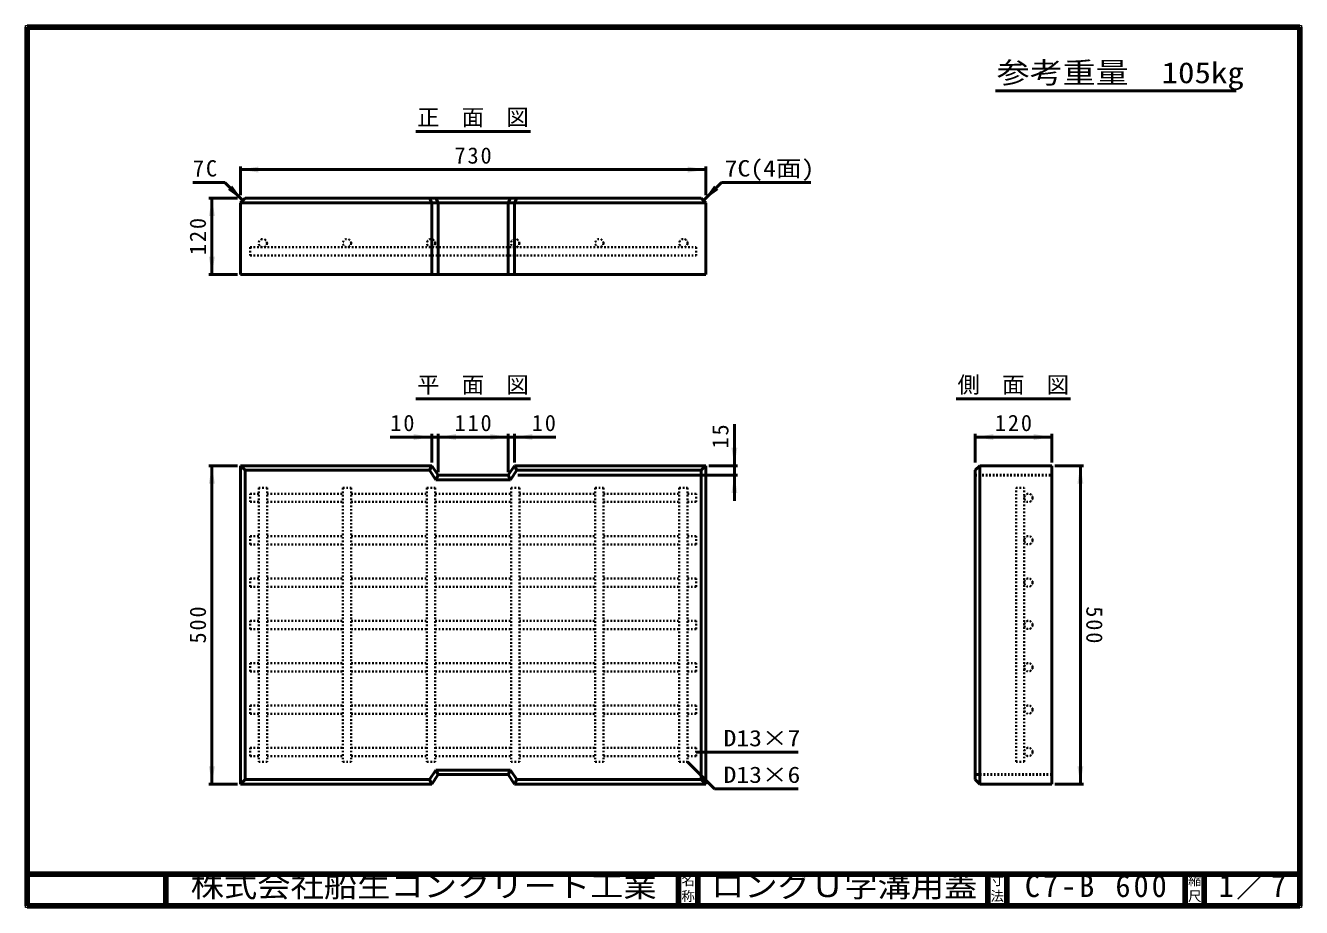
# Model space of a CAD drawing. Units: millimetres, scale not verified. Extents: x 100 to 4105, y 100 to 2870.
import ezdxf
from ezdxf.enums import TextEntityAlignment as Align

# ---------------------------------------------------------------- set-up
doc = ezdxf.new("R2010")
doc.units = ezdxf.units.MM
doc.header["$LTSCALE"] = 5
doc.linetypes.add('USER1', pattern=[2.2, 1, -1.2])
doc.layers.add('V-nasSTD', color=7, linetype='USER1', lineweight=35)
doc.styles.add('ＭＳ ゴシック', font='')
doc.styles.get('ＭＳ ゴシック').set_extended_font_data('MS Gothic')

msp = doc.modelspace()

# ---------------------------------------------------------------- hatches: boundary and pattern name
at = {"layer": 'V-nasSTD'}
for points in [[(831.266, 2426.892), (775.016, 2417.517), (831.266, 2408.142)], [(2178.766, 2408.142), (2235.016, 2417.517), (2178.766, 2426.892)], [(748.871, 2366.921), (782.016, 2320.517), (735.613, 2353.663)], [(2261.162, 2366.921), (2228.016, 2320.517), (2274.42, 2353.663)], [(694.391, 2271.267), (685.016, 2327.517), (675.641, 2271.267)], [(675.641, 2143.767), (685.016, 2087.517), (694.391, 2143.767)], [(1318.766, 1586.892), (1375.016, 1577.517), (1318.766, 1568.142)], [(1451.266, 1586.892), (1395.016, 1577.517), (1451.266, 1568.142)], [(1558.766, 1568.142), (1615.016, 1577.517), (1558.766, 1586.892)], [(1691.266, 1586.892), (1635.016, 1577.517), (1691.266, 1568.142)], [(3137.266, 1586.892), (3081.016, 1577.517), (3137.266, 1568.142)], [(3264.766, 1568.142), (3321.016, 1577.517), (3264.766, 1586.892)], [(2315.641, 1543.767), (2325.016, 1487.517), (2334.391, 1543.767)], [(694.391, 1431.267), (685.016, 1487.517), (675.641, 1431.267)], [(3401.641, 1431.267), (3411.016, 1487.517), (3420.391, 1431.267)], [(2315.641, 1401.267), (2325.016, 1457.517), (2334.391, 1401.267)], [(675.641, 543.767), (685.016, 487.517), (694.391, 543.767)], [(3420.391, 543.767), (3411.016, 487.517), (3401.641, 543.767)]]:
    msp.add_hatch(color=256, dxfattribs=at).paths.add_polyline_path(points)

# ---------------------------------------------------------------- linework, layer by layer
at = {"layer": 'V-nasSTD', "linetype": 'Continuous', "lineweight": 100}
for p, q in [((105, 2865), (105, 105)), ((4100, 2865), (105, 2865)), ((4100, 105), (4100, 2865)), ((105, 205), (4100, 205)), ((540, 205), (540, 105)), ((2150, 205), (2150, 105)), ((2210, 205), (2210, 105)), ((3120, 205), (3120, 105)), ((3180, 205), (3180, 105)), ((3740, 205), (3740, 105)), ((3800, 205), (3800, 105)), ((105, 105), (4100, 105))]:
    msp.add_line(p, q, dxfattribs=at)
at = {"layer": 'V-nasSTD', "linetype": 'Continuous', "lineweight": 50}
for p, q in [((3144.5, 2664.753), (3900, 2664.753)), ((1325.516, 2537.517), (1684.516, 2537.517)), ((775.016, 2427.517), (775.016, 2337.517)), ((2235.016, 2417.517), (775.016, 2417.517)), ((2235.016, 2427.517), (2235.016, 2337.517)), ((725.448, 2377.086), (625.448, 2377.086)), ((782.016, 2320.517), (725.448, 2377.086)), ((2228.016, 2320.517), (2284.585, 2377.086)), ((2284.585, 2377.086), (2564.585, 2377.086)), ((765.016, 2327.517), (675.016, 2327.517)), ((685.016, 2327.517), (685.016, 2087.517)), ((789.016, 2327.517), (775.016, 2313.517)), ((2221.016, 2327.517), (789.016, 2327.517)), ((1367.524, 2327.517), (1375.016, 2313.517)), ((1387.524, 2327.517), (1395.016, 2313.517)), ((1622.509, 2327.517), (1615.016, 2313.517)), ((1642.509, 2327.517), (1635.016, 2313.517)), ((2221.016, 2327.517), (2235.016, 2313.517)), ((775.016, 2313.517), (775.016, 2087.517)), ((2235.016, 2313.517), (775.016, 2313.517)), ((1375.016, 2087.517), (1375.016, 2313.517)), ((1395.016, 2087.517), (1395.016, 2313.517)), ((1615.016, 2087.517), (1615.016, 2313.517)), ((1635.016, 2087.517), (1635.016, 2313.517)), ((2235.016, 2087.517), (2235.016, 2313.517)), ((765.016, 2087.517), (675.016, 2087.517)), ((775.016, 2087.517), (2235.016, 2087.517)), ((1325.516, 1697.517), (1684.516, 1697.517)), ((3021.516, 1697.517), (3380.516, 1697.517)), ((2325.016, 1617.517), (2325.016, 1487.517)), ((1245.016, 1577.517), (1375.016, 1577.517)), ((1375.016, 1587.517), (1375.016, 1497.517)), ((1395.016, 1577.517), (1375.016, 1577.517)), ((1395.016, 1587.517), (1395.016, 1467.517)), ((1615.016, 1577.517), (1395.016, 1577.517)), ((1615.016, 1587.517), (1615.016, 1467.517)), ((1635.016, 1577.517), (1615.016, 1577.517)), ((1635.016, 1587.517), (1635.016, 1497.517)), ((1765.016, 1577.517), (1635.016, 1577.517)), ((3081.016, 1497.594), (3081.016, 1587.594)), ((3321.016, 1577.517), (3081.016, 1577.517)), ((3321.016, 1587.517), (3321.016, 1497.517)), ((765.016, 1487.517), (675.016, 1487.517)), ((685.016, 1487.517), (685.016, 487.517)), ((775.016, 1487.517), (775.016, 487.517)), ((775.016, 1487.517), (1375.016, 1487.517)), ((775.016, 1487.517), (789.016, 1473.517)), ((1375.016, 1487.517), (1367.524, 1473.517)), ((1375.016, 1487.517), (1395.016, 1457.517)), ((1615.016, 1457.517), (1635.016, 1487.517)), ((1635.016, 1487.517), (2235.016, 1487.517)), ((1635.016, 1487.517), (1642.509, 1473.517)), ((2221.016, 1473.517), (2235.016, 1487.517)), ((2235.016, 487.517), (2235.016, 1487.517)), ((2335.016, 1487.517), (2245.016, 1487.517)), ((2325.016, 1487.517), (2325.016, 1457.517)), ((3095.016, 1487.517), (3081.016, 1473.517)), ((3321.016, 1487.517), (3095.016, 1487.517)), ((3095.016, 1487.517), (3095.016, 487.517)), ((3321.016, 487.517), (3321.016, 1487.517)), ((3331.016, 1487.517), (3421.016, 1487.517)), ((3411.016, 1487.517), (3411.016, 487.517)), ((789.016, 501.517), (789.016, 1473.517)), ((789.016, 1473.517), (1367.524, 1473.517)), ((1367.524, 1473.517), (1387.524, 1443.517)), ((1395.016, 1457.517), (1387.524, 1443.517)), ((1387.524, 1443.517), (1622.509, 1443.517)), ((1395.016, 1457.517), (1615.016, 1457.517)), ((1615.016, 1457.517), (1622.509, 1443.517)), ((1622.509, 1443.517), (1642.509, 1473.517)), ((1642.509, 1473.517), (2221.016, 1473.517)), ((2335.016, 1457.517), (1645.016, 1457.517)), ((2221.016, 1473.517), (2221.016, 501.517)), ((2325.016, 1457.517), (2325.016, 1377.517)), ((3081.016, 1473.517), (3081.016, 501.517)), ((2525.016, 587.517), (2205.016, 587.517)), ((1367.524, 501.517), (1387.524, 531.517)), ((1387.524, 531.517), (1622.509, 531.517)), ((1395.016, 517.517), (1387.524, 531.517)), ((1615.016, 517.517), (1622.509, 531.517)), ((1622.509, 531.517), (1642.509, 501.517)), ((2178.016, 557.517), (2262.869, 472.665)), ((765.016, 487.517), (675.016, 487.517)), ((789.016, 501.517), (775.016, 487.517)), ((775.016, 487.517), (1375.016, 487.517)), ((789.016, 501.517), (1367.524, 501.517)), ((1375.016, 487.517), (1367.524, 501.517)), ((1375.016, 487.517), (1395.016, 517.517)), ((1395.016, 517.517), (1615.016, 517.517)), ((1615.016, 517.517), (1635.016, 487.517)), ((1635.016, 487.517), (1642.509, 501.517)), ((1635.016, 487.517), (2235.016, 487.517)), ((1642.509, 501.517), (2221.016, 501.517)), ((2221.016, 501.517), (2235.016, 487.517)), ((3081.016, 501.517), (3095.016, 487.517)), ((3095.016, 487.517), (3321.016, 487.517)), ((3331.016, 487.517), (3421.016, 487.517)), ((2262.869, 472.665), (2525.016, 472.665))]:
    msp.add_line(p, q, dxfattribs=at)
at = {"layer": 'V-nasSTD'}
for p, q in [((805.016, 2173.517), (2205.016, 2173.517)), ((805.016, 2173.517), (805.016, 2147.517)), ((2205.016, 2173.517), (2205.016, 2147.517)), ((805.016, 2147.517), (2205.016, 2147.517)), ((832.016, 1417.517), (832.016, 557.517)), ((832.016, 1417.517), (858.016, 1417.517)), ((858.016, 1417.517), (858.016, 557.517)), ((1096.016, 1417.517), (1096.016, 557.517)), ((1096.016, 1417.517), (1122.016, 1417.517)), ((1122.016, 1417.517), (1122.016, 557.517)), ((1360.016, 1417.517), (1360.016, 557.517)), ((1360.016, 1417.517), (1386.016, 1417.517)), ((1386.016, 1417.517), (1386.016, 557.517)), ((1624.016, 1417.517), (1624.016, 557.517)), ((1624.016, 1417.517), (1650.016, 1417.517)), ((1650.016, 1417.517), (1650.016, 557.517)), ((1888.016, 1417.517), (1888.016, 557.517)), ((1888.016, 1417.517), (1914.016, 1417.517)), ((1914.016, 1417.517), (1914.016, 557.517)), ((2152.016, 1417.517), (2152.016, 557.517)), ((2152.016, 1417.517), (2178.016, 1417.517)), ((2178.016, 1417.517), (2178.016, 557.517)), ((3209.016, 557.517), (3209.016, 1417.517)), ((3209.016, 1417.517), (3235.016, 1417.517)), ((3235.016, 557.517), (3235.016, 1417.517)), ((805.016, 1373.517), (805.016, 1399.517)), ((805.016, 1399.517), (832.016, 1399.517)), ((805.016, 1373.517), (832.016, 1373.517)), ((858.016, 1399.517), (1096.016, 1399.517)), ((858.016, 1373.517), (1096.016, 1373.517)), ((1122.016, 1399.517), (1360.016, 1399.517)), ((1122.016, 1373.517), (1360.016, 1373.517)), ((1386.016, 1399.517), (1624.016, 1399.517)), ((1386.016, 1373.517), (1624.016, 1373.517)), ((1650.016, 1399.517), (1888.016, 1399.517)), ((1650.016, 1373.517), (1888.016, 1373.517)), ((1914.016, 1399.517), (2152.016, 1399.517)), ((1914.016, 1373.517), (2152.016, 1373.517)), ((2178.016, 1399.517), (2205.016, 1399.517)), ((2178.016, 1373.517), (2205.016, 1373.517)), ((2205.016, 1373.517), (2205.016, 1399.517)), ((805.016, 1240.517), (805.016, 1266.517)), ((805.016, 1266.517), (832.016, 1266.517)), ((858.016, 1266.517), (1096.016, 1266.517)), ((1122.016, 1266.517), (1360.016, 1266.517)), ((1386.016, 1266.517), (1624.016, 1266.517)), ((1650.016, 1266.517), (1888.016, 1266.517)), ((1914.016, 1266.517), (2152.016, 1266.517)), ((2178.016, 1266.517), (2205.016, 1266.517)), ((2205.016, 1240.517), (2205.016, 1266.517)), ((805.016, 1240.517), (832.016, 1240.517)), ((858.016, 1240.517), (1096.016, 1240.517)), ((1122.016, 1240.517), (1360.016, 1240.517)), ((1386.016, 1240.517), (1624.016, 1240.517)), ((1650.016, 1240.517), (1888.016, 1240.517)), ((1914.016, 1240.517), (2152.016, 1240.517)), ((2178.016, 1240.517), (2205.016, 1240.517)), ((805.016, 1107.517), (805.016, 1133.517)), ((805.016, 1133.517), (832.016, 1133.517)), ((858.016, 1133.517), (1096.016, 1133.517)), ((1122.016, 1133.517), (1360.016, 1133.517)), ((1386.016, 1133.517), (1624.016, 1133.517)), ((1650.016, 1133.517), (1888.016, 1133.517)), ((1914.016, 1133.517), (2152.016, 1133.517)), ((2178.016, 1133.517), (2205.016, 1133.517)), ((2205.016, 1107.517), (2205.016, 1133.517)), ((805.016, 1107.517), (832.016, 1107.517)), ((858.016, 1107.517), (1096.016, 1107.517)), ((1122.016, 1107.517), (1360.016, 1107.517)), ((1386.016, 1107.517), (1624.016, 1107.517)), ((1650.016, 1107.517), (1888.016, 1107.517)), ((1914.016, 1107.517), (2152.016, 1107.517)), ((2178.016, 1107.517), (2205.016, 1107.517)), ((805.016, 974.517), (805.016, 1000.517)), ((805.016, 1000.517), (832.016, 1000.517)), ((805.016, 974.517), (832.016, 974.517)), ((858.016, 1000.517), (1096.016, 1000.517)), ((858.016, 974.517), (1096.016, 974.517)), ((1122.016, 1000.517), (1360.016, 1000.517)), ((1122.016, 974.517), (1360.016, 974.517)), ((1386.016, 1000.517), (1624.016, 1000.517)), ((1386.016, 974.517), (1624.016, 974.517)), ((1650.016, 1000.517), (1888.016, 1000.517)), ((1650.016, 974.517), (1888.016, 974.517)), ((1914.016, 1000.517), (2152.016, 1000.517)), ((1914.016, 974.517), (2152.016, 974.517)), ((2178.016, 1000.517), (2205.016, 1000.517)), ((2178.016, 974.517), (2205.016, 974.517)), ((2205.016, 974.517), (2205.016, 1000.517)), ((805.016, 841.517), (805.016, 867.517)), ((805.016, 867.517), (832.016, 867.517)), ((805.016, 841.517), (832.016, 841.517)), ((858.016, 867.517), (1096.016, 867.517)), ((858.016, 841.517), (1096.016, 841.517)), ((1122.016, 867.517), (1360.016, 867.517)), ((1122.016, 841.517), (1360.016, 841.517)), ((1386.016, 867.517), (1624.016, 867.517)), ((1386.016, 841.517), (1624.016, 841.517)), ((1650.016, 867.517), (1888.016, 867.517)), ((1650.016, 841.517), (1888.016, 841.517)), ((1914.016, 867.517), (2152.016, 867.517)), ((1914.016, 841.517), (2152.016, 841.517)), ((2178.016, 867.517), (2205.016, 867.517)), ((2178.016, 841.517), (2205.016, 841.517)), ((2205.016, 841.517), (2205.016, 867.517)), ((805.016, 708.517), (805.016, 734.517)), ((805.016, 734.517), (832.016, 734.517)), ((858.016, 734.517), (1096.016, 734.517)), ((1122.016, 734.517), (1360.016, 734.517)), ((1386.016, 734.517), (1624.016, 734.517)), ((1650.016, 734.517), (1888.016, 734.517)), ((1914.016, 734.517), (2152.016, 734.517)), ((2178.016, 734.517), (2205.016, 734.517)), ((2205.016, 708.517), (2205.016, 734.517)), ((805.016, 708.517), (832.016, 708.517)), ((858.016, 708.517), (1096.016, 708.517)), ((1122.016, 708.517), (1360.016, 708.517)), ((1386.016, 708.517), (1624.016, 708.517)), ((1650.016, 708.517), (1888.016, 708.517)), ((1914.016, 708.517), (2152.016, 708.517)), ((2178.016, 708.517), (2205.016, 708.517)), ((805.016, 575.517), (805.016, 601.517)), ((805.016, 601.517), (832.016, 601.517)), ((858.016, 601.517), (1096.016, 601.517)), ((1122.016, 601.517), (1360.016, 601.517)), ((1386.016, 601.517), (1624.016, 601.517)), ((1650.016, 601.517), (1888.016, 601.517)), ((1914.016, 601.517), (2152.016, 601.517)), ((2178.016, 601.517), (2205.016, 601.517)), ((2205.016, 575.517), (2205.016, 601.517)), ((805.016, 575.517), (832.016, 575.517)), ((858.016, 575.517), (1096.016, 575.517)), ((1122.016, 575.517), (1360.016, 575.517)), ((1386.016, 575.517), (1624.016, 575.517)), ((1650.016, 575.517), (1888.016, 575.517)), ((1914.016, 575.517), (2152.016, 575.517)), ((2178.016, 575.517), (2205.016, 575.517)), ((832.016, 557.517), (858.016, 557.517)), ((1096.016, 557.517), (1122.016, 557.517)), ((1360.016, 557.517), (1386.016, 557.517)), ((1624.016, 557.517), (1650.016, 557.517)), ((1888.016, 557.517), (1914.016, 557.517)), ((2152.016, 557.517), (2178.016, 557.517)), ((3209.016, 557.517), (3235.016, 557.517))]:
    msp.add_line(p, q, dxfattribs=at)
at = {"layer": 'V-nasSTD', "lineweight": 50}
for p, q in [((3081.016, 1457.517), (3321.016, 1457.517)), ((3321.016, 517.517), (3081.016, 517.517))]:
    msp.add_line(p, q, dxfattribs=at)
at = {"layer": 'V-nasSTD', "linetype": 'Continuous', "lineweight": 13}
msp.add_lwpolyline([(100, 100), (100, 2870), (4105, 2870), (4105, 100)], close=True, dxfattribs=at)
at = {"layer": 'V-nasSTD'}
for centre in [(845.016, 2186.517), (1109.016, 2186.517), (1373.016, 2186.517), (1637.016, 2186.517), (1901.016, 2186.517), (2165.016, 2186.517), (3248.016, 1386.517), (3248.016, 1253.517), (3248.016, 1120.517), (3248.016, 987.517), (3248.016, 854.517), (3248.016, 721.517), (3248.016, 588.517)]:
    msp.add_circle(centre, 13, dxfattribs=at)

# ---------------------------------------------------------------- texts
at = {"layer": 'V-nasSTD', "style": 'ＭＳ ゴシック'}
for s, height, width, p in [('参考重量\u3000105kg', 65.98, 1.15, (3148.5, 2754.753)), ('7C(4面)', 51.32, 1.15, (2294.585, 2447.086)), ('D13×7', 51.32, 1.15, (2291.016, 657.517)), ('D13×6', 51.32, 1.15, (2291.016, 542.665)), ('株式会社船生コンクリート工業', 69.65, 1.1, (618.279, 202.55)), ('ロングＵ字溝用蓋', 69.65, 1.1, (2251.75, 202.5))]:
    msp.add_text(s, height=height, dxfattribs=dict(at, width=width)).set_placement(p, align=Align.TOP_LEFT)
for s, height, p in [('正\u3000面\u3000図', 51.32, (1329.516, 2607.517)), ('平\u3000面\u3000図', 51.32, (1329.516, 1767.517)), ('側\u3000面\u3000図', 51.32, (3025.516, 1767.517)), ('名', 30.79, (2158.982, 200.999)), ('寸', 30.79, (3128.982, 200.999)), ('縮', 30.79, (3748.982, 200.999)), ('称', 30.79, (2158.976, 151.01)), ('法', 30.79, (3128.976, 151.01)), ('尺', 30.79, (3748.976, 151.01))]:
    msp.add_text(s, height=height, dxfattribs=at).set_placement(p, align=Align.TOP_LEFT)
at = {"layer": 'V-nasSTD', "attachment_point": 1, "style": 'ＭＳ ゴシック'}
for s, insert, char_height in [('\\T1.17;730', (1446.516, 2487.517), 51.32), ('\\T1.17;7C', (625.448, 2447.086), 51.32), ('\\T1.17;10', (1245.016, 1647.517), 51.32), ('\\T1.17;110', (1446.516, 1647.517), 51.32), ('\\T1.17;10', (1689.016, 1647.517), 51.32), ('\\T1.17;120', (3142.516, 1647.517), 51.32), ('\\T1.2;C7-B\\~600', (3236.75, 202.5), 69.65), ('\\T1.15;1／7', (3845.521, 202.582), 69.65)]:
    msp.add_mtext(s, dxfattribs=dict(at, insert=insert, char_height=char_height))
at = {"layer": 'V-nasSTD', "char_height": 51.32, "attachment_point": 1, "style": 'ＭＳ ゴシック'}
for s, insert, rotation in [('\\T1.17;120', (615.016, 2149.017), 90), ('\\T1.17;15', (2255.016, 1541.517), 90), ('\\T1.17;500', (615.016, 929.017), 90), ('\\T1.17;500', (3481.016, 1046.017), 270)]:
    msp.add_mtext(s, dxfattribs=dict(at, insert=insert, rotation=rotation))

doc.saveas('drawing.dxf')
